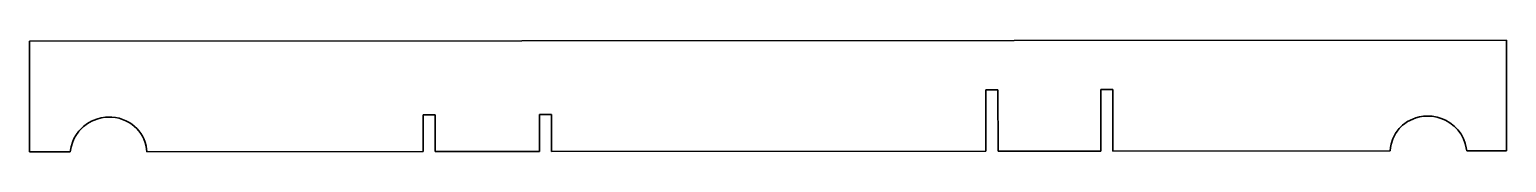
# Model space of a CAD drawing. Extents: x 120 to 721, y 274 to 320.
import ezdxf

# ---------------------------------------------------------------- set-up
doc = ezdxf.new("R2010")
doc.units = 0

msp = doc.modelspace()

# ---------------------------------------------------------------- linework, layer by layer
at = {"color": 7, "lineweight": 35}
for p, q in [((720.483215, 319.72345), (120.48336, 319.27655)), ((120.48336, 319.27655), (120.516869, 274.27655)), ((720.516724, 274.72348), (720.483215, 319.72345)), ((509.054779, 274.565979), (509.036163, 299.565948)), ((513.936157, 299.569611), (513.954773, 274.569611)), ((555.748779, 274.600769), (555.730164, 299.600739)), ((560.630127, 299.604401), (560.648743, 274.604401)), ((168.14502, 274.312012), (280.384827, 274.39563)), ((285.284821, 274.399292), (327.708832, 274.430878)), ((332.608826, 274.434509), (509.054779, 274.565979)), ((513.954773, 274.569611), (555.748779, 274.600769)), ((673.227417, 274.688232), (560.648743, 274.604401))]:
    msp.add_line(p, q, dxfattribs=at)
at = {"color": 7, "lineweight": 35, "ltscale": 0.1225}
for p, q in [((509.036163, 299.565948), (513.936157, 299.569611)), ((280.373657, 289.395599), (285.273651, 289.399292)), ((327.697662, 289.430878), (332.597656, 289.434509))]:
    msp.add_line(p, q, dxfattribs=at)
at = {"color": 7, "lineweight": 35, "ltscale": 0.122499}
msp.add_line((555.730164, 299.600739), (560.630127, 299.604401), dxfattribs=at)
at = {"color": 7, "lineweight": 35, "ltscale": 0.374999}
msp.add_line((280.373657, 289.395599), (280.384827, 274.39563), dxfattribs=at)
at = {"color": 7, "lineweight": 35, "ltscale": 0.375}
for p, q in [((285.273651, 289.399292), (285.284821, 274.399292)), ((327.708832, 274.430878), (327.697662, 289.430878)), ((332.597656, 289.434509), (332.608826, 274.434509))]:
    msp.add_line(p, q, dxfattribs=at)
at = {"color": 7, "lineweight": 35, "ltscale": 0.412286}
msp.add_line((137.008301, 274.288818), (120.516869, 274.27655), dxfattribs=at)
at = {"color": 7, "lineweight": 35, "ltscale": 0.403815}
msp.add_line((720.516724, 274.72348), (704.364136, 274.711426), dxfattribs=at)
at = {"color": 7, "lineweight": 35}
for points in [[(168.14502, 274.312012), (167.85759, 276.644379), (167.469376, 278.118805), (166.927139, 279.54599), (166.349487, 280.70871), (165.670364, 281.814148), (164.929871, 282.812927), (164.107498, 283.745789), (163.139526, 284.667816), (162.093002, 285.499664), (160.90918, 286.276154), (159.658569, 286.939911), (158.27475, 287.514771), (156.842117, 287.954498), (155.403, 288.252136), (153.943146, 288.41629), (152.623718, 288.449707), (151.305435, 288.375183), (149.557327, 288.108185), (147.848969, 287.654022), (145.70752, 286.785583), (143.965576, 285.791504), (142.35994, 284.588348), (141.417725, 283.716858), (140.550217, 282.772156), (139.238663, 280.974365), (138.577866, 279.80484), (138.022949, 278.580902), (137.340652, 276.413422), (137.008301, 274.288818)], [(704.364136, 274.711426), (704.211121, 275.927765), (703.799072, 277.69809), (703.081238, 279.612976), (702.10022, 281.430939), (700.770874, 283.23468), (699.24231, 284.790009), (697.547058, 286.09967), (695.788269, 287.124695), (693.972534, 287.900665), (692.360046, 288.384399), (690.299744, 288.749878), (688.486755, 288.850281), (686.780518, 288.758514), (685.125671, 288.492645), (683.750732, 288.131531), (682.413635, 287.647766), (680.30072, 286.575989), (679.266968, 285.887604), (678.293213, 285.116821), (676.910156, 283.759216), (676.099365, 282.768188), (675.378052, 281.710083), (674.303955, 279.610504), (673.616028, 277.490051), (673.353149, 276.101379), (673.227417, 274.688232)]]:
    msp.add_lwpolyline(points, dxfattribs=at)

doc.saveas('drawing.dxf')
